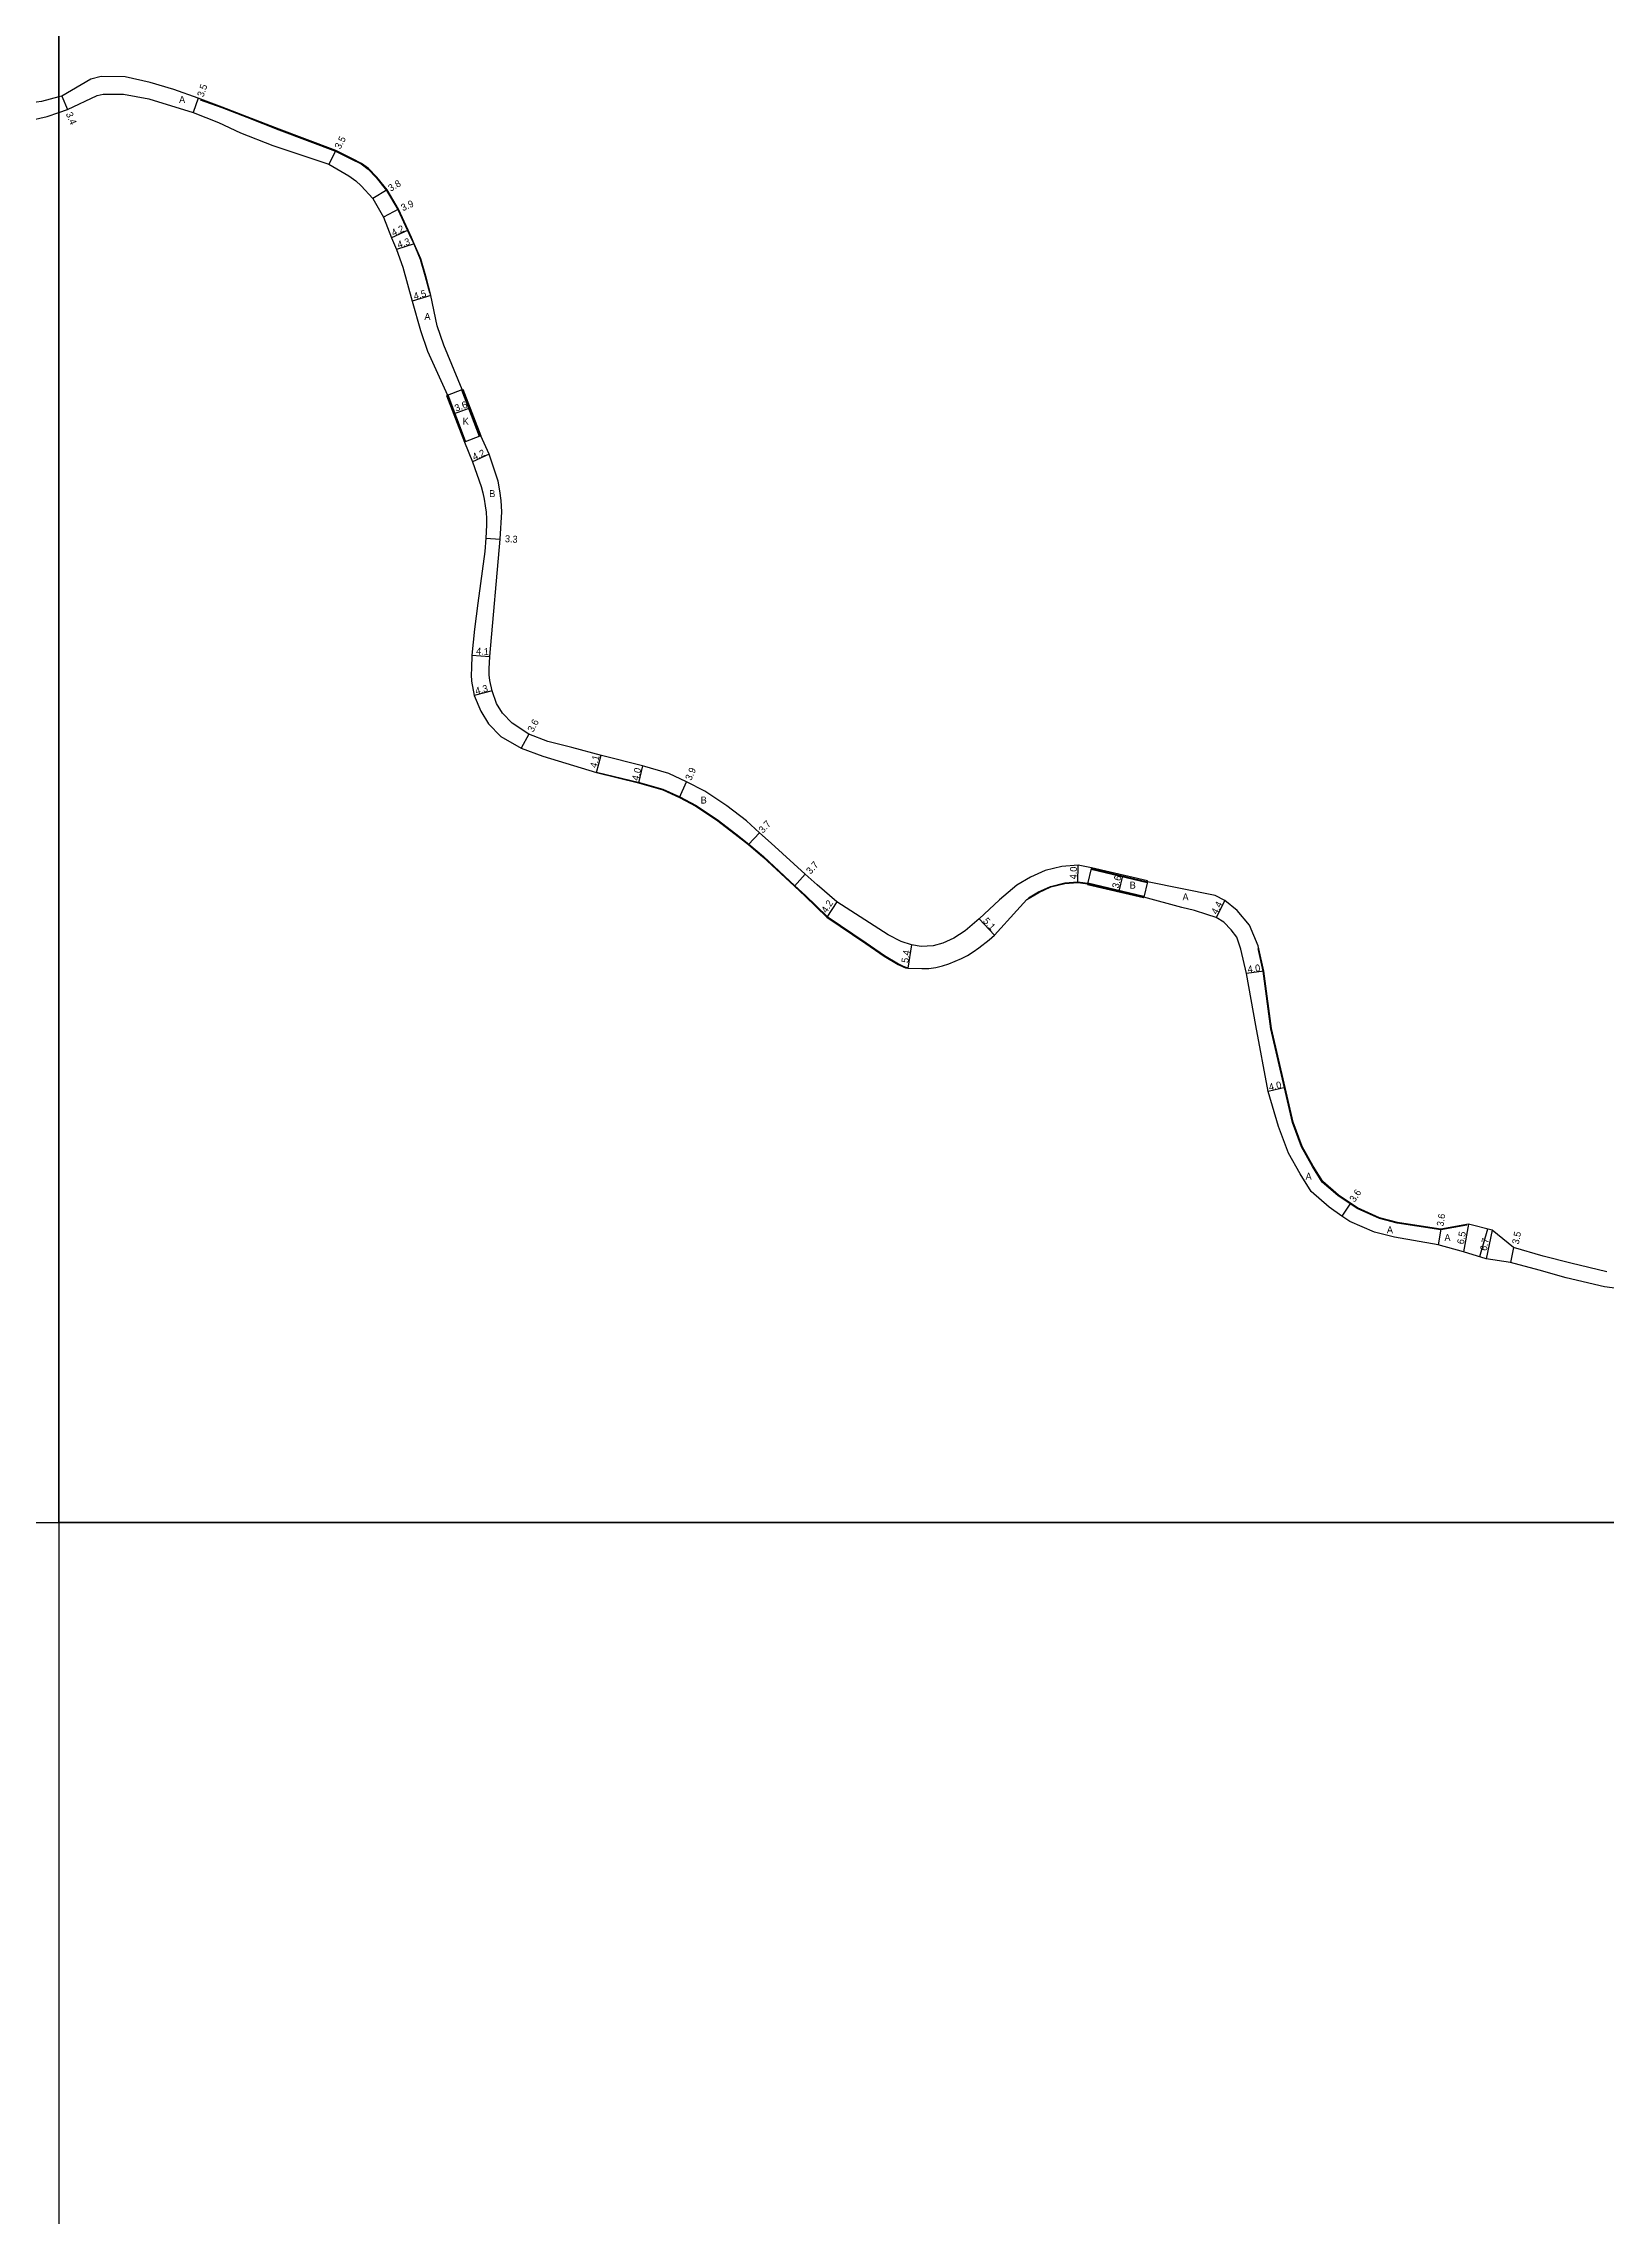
# Model space of a CAD drawing. Header units: metres. Extents: x -28000 to -24000, y -105000 to -102000.
# Drawn here: x -24803.5 to -24445, y -102759.2 to -102260.8 of the extents above; entities that cross this region are included whole.
import ezdxf

# ---------------------------------------------------------------- set-up
doc = ezdxf.new("R2010")
doc.units = ezdxf.units.M
doc.header["$LTSCALE"] = 2.5
for name, color, linetype in [('図郭', 7, 'Continuous'), ('幅員', 7, 'Continuous'), ('歩道・分離帯・安全施設', 7, 'Continuous'), ('舗装', 7, 'Continuous'), ('道路', 7, 'Continuous')]:
    doc.layers.add(name, color=color, linetype=linetype)
doc.styles.get("Standard").update_dxf_attribs({"font": ''})
doc.styles.get('Standard').set_extended_font_data('@MS PGothic')

msp = doc.modelspace()

# ---------------------------------------------------------------- linework, layer by layer
at = {"layer": '図郭'}
for points in [[(-25600, -102600), (-24800, -102600), (-24800, -102000), (-25600, -102000)], [(-24800, -102600), (-24000, -102600), (-24000, -102000), (-24800, -102000)], [(-24800, -103200), (-24000, -103200), (-24000, -102600), (-24800, -102600)]]:
    msp.add_lwpolyline(points, close=True, dxfattribs=at)
at = {"layer": '幅員'}
for points in [[(-24799.3, -102272.82), (-24797.96, -102275.95)], [(-24768.04, -102273.34), (-24769.19, -102276.64)], [(-24736.44, -102285.35), (-24738.07, -102288.44)], [(-24724.69, -102294.37), (-24727.96, -102296.31)], [(-24722.06, -102298.81), (-24725.51, -102300.63)], [(-24719.85, -102303.57), (-24723.66, -102305.33)], [(-24718.45, -102306.69), (-24722.55, -102308.01)], [(-24714.63, -102318.61), (-24718.96, -102319.84)], [(-24709.24, -102345.67), (-24705.87, -102344.39)], [(-24701.28, -102355), (-24705.11, -102356.73)], [(-24702.04, -102374.27), (-24698.75, -102374.49)], [(-24705.23, -102401.08), (-24701.14, -102401.34)], [(-24700.6, -102409.25), (-24704.75, -102410.34)], [(-24692.21, -102419.22), (-24693.92, -102422.39)], [(-24676.65, -102428), (-24675.62, -102424.03)], [(-24666.1, -102426.46), (-24667.02, -102430.36)], [(-24657.6, -102433.69), (-24656.03, -102430.12)], [(-24639.29, -102441.79), (-24641.78, -102444.52)], [(-24566.28, -102453.2), (-24566.18, -102449.21)], [(-24628.77, -102451.31), (-24631.25, -102454.06)], [(-24556.77, -102455.21), (-24555.95, -102451.71)], [(-24621.53, -102457.64), (-24623.85, -102461.14)], [(-24532.52, -102457.34), (-24534.55, -102461.25)], [(-24588.86, -102461.55), (-24585.37, -102465.26)], [(-24604.41, -102467.51), (-24605.26, -102472.84)], [(-24523.64, -102473.54), (-24527.61, -102474.09)], [(-24518.74, -102500.24), (-24522.63, -102501.16)], [(-24503.73, -102526.78), (-24505.75, -102529.76)], [(-24483.03, -102532.74), (-24483.59, -102536.3)], [(-24476.67, -102531.55), (-24477.79, -102537.95)], [(-24471.27, -102532.99), (-24472.6, -102539.55)], [(-24466.36, -102536.95), (-24467.06, -102540.38)]]:
    msp.add_lwpolyline(points, dxfattribs=at)
at = {"layer": '歩道・分離帯・安全施設'}
for points in [[(-24767.58, -102273.66), (-24762.58, -102275.49), (-24756.86, -102277.7), (-24749.54, -102280.58), (-24736.5, -102285.49), (-24732.86, -102287.31), (-24730.63, -102288.4), (-24729.06, -102289.57), (-24727.19, -102291.53), (-24724.82, -102294.46), (-24722.19, -102298.88), (-24719.99, -102303.63), (-24719.21, -102305.32), (-24718.59, -102306.75), (-24717.11, -102310.22), (-24715.95, -102314.21), (-24714.99, -102317.85)], [(-24707.62, -102340.23), (-24703.56, -102350.86)], [(-24706.67, -102351.98), (-24710.71, -102341.41)], [(-24676.66, -102427.93), (-24667.11, -102430.18), (-24661.43, -102431.83), (-24657.54, -102433.55), (-24653.77, -102435.55), (-24649.02, -102438.75), (-24644.73, -102442.04), (-24641.69, -102444.41), (-24638.38, -102447.23), (-24631.15, -102453.95), (-24628.72, -102456.23), (-24623.75, -102461.03), (-24614.8, -102467.06), (-24610.63, -102469.98), (-24607.43, -102471.86), (-24606.29, -102472.41), (-24605.74, -102472.63), (-24605.33, -102472.68)], [(-24563.19, -102450.15), (-24550.35, -102453.19)], [(-24577.56, -102456.71), (-24575.31, -102455.38), (-24572.51, -102454.09), (-24569.28, -102453.32), (-24566.28, -102453.05), (-24563.97, -102453.36)], [(-24551.1, -102456.4), (-24563.95, -102453.36)], [(-24477.08, -102531.78), (-24483.02, -102532.89), (-24492.99, -102531.31), (-24497.1, -102530.25), (-24502.22, -102527.99), (-24503.81, -102526.91), (-24506.6, -102525.02), (-24510.19, -102521.91), (-24512.41, -102518.35), (-24514.93, -102513.85), (-24517.01, -102508.24), (-24518.89, -102500.27), (-24521.97, -102486.74), (-24523.79, -102473.57), (-24524.94, -102468.36)]]:
    msp.add_lwpolyline(points, dxfattribs=at)
at = {"layer": '舗装'}
msp.add_lwpolyline([(-24472.34, -102532.7), (-24474.12, -102539.08)], dxfattribs=at)
at = {"layer": '道路'}
for points in [[(-24700.6, -102409.25), (-24701.16, -102406.89), (-24701.3, -102405.56), (-24701.27, -102404.21), (-24701.14, -102401.34), (-24698.75, -102374.49), (-24698.35, -102368.23), (-24698.49, -102365.61), (-24698.83, -102363.36), (-24699.2, -102361.19), (-24701.28, -102355), (-24703.21, -102350.8), (-24703.4, -102350.87), (-24707.5, -102340.13), (-24711.64, -102329.96), (-24713.2, -102325.5), (-24714.63, -102318.61), (-24715.81, -102314.17), (-24716.97, -102310.17), (-24718.45, -102306.69), (-24719.07, -102305.26), (-24719.85, -102303.57), (-24722.06, -102298.81), (-24724.69, -102294.37), (-24727.07, -102291.43), (-24728.96, -102289.46), (-24730.55, -102288.27), (-24732.8, -102287.18), (-24736.44, -102285.35), (-24749.48, -102280.44), (-24756.81, -102277.56), (-24762.52, -102275.35), (-24768.04, -102273.34), (-24773.63, -102271.31), (-24779.01, -102269.73), (-24784.76, -102268.41), (-24790.26, -102268.36), (-24792.64, -102268.95), (-24799.3, -102272.82), (-24800, -102273.01)], [(-24800, -102273.01), (-24803.99, -102274.07), (-24807.4, -102274.55), (-24817.1, -102275.19), (-24822.61, -102275.79), (-24825.74, -102276.62), (-24829.92, -102278.19)], [(-24800, -102276.62), (-24797.96, -102275.95), (-24791.2, -102272.71), (-24789.79, -102272.36), (-24785.15, -102272.41), (-24779.34, -102273.48), (-24769.19, -102276.64), (-24763.38, -102278.91), (-24758.31, -102281.27), (-24750.88, -102284.19), (-24738.07, -102288.44), (-24733.45, -102291.11), (-24731.83, -102292.27), (-24730.62, -102293.4), (-24727.96, -102296.31), (-24725.51, -102300.63), (-24723.66, -102305.33), (-24722.55, -102308.01), (-24721.07, -102312.05), (-24719.98, -102316), (-24718.96, -102319.84), (-24717.05, -102326.6), (-24715.39, -102331.37), (-24710.86, -102341.42), (-24706.76, -102352.16), (-24706.95, -102352.23), (-24705.11, -102356.73), (-24704.1, -102359.56), (-24703.12, -102362.39), (-24702.73, -102363.84), (-24702.42, -102365.31), (-24702.17, -102366.79), (-24702, -102368.28), (-24701.91, -102369.78), (-24701.9, -102371.28), (-24702.04, -102374.27), (-24702.31, -102377.26), (-24703.87, -102389.16), (-24704.64, -102395.11), (-24704.98, -102398.09), (-24705.23, -102401.08), (-24705.37, -102404.07), (-24705.4, -102405.57), (-24705.36, -102407.07), (-24704.75, -102410.34)], [(-24849.04, -102293.09), (-24843.6, -102290.56), (-24834.99, -102284.64), (-24829.02, -102281.72), (-24824.44, -102280.42), (-24821.87, -102279.73), (-24816.75, -102279.17), (-24806.99, -102278.53), (-24802.65, -102277.5), (-24800, -102276.62)], [(-24704.75, -102410.34), (-24703.19, -102413.91), (-24701.41, -102416.81), (-24698.57, -102419.73), (-24693.92, -102422.39)], [(-24563.11, -102449.81), (-24566.18, -102449.21), (-24569.9, -102449.51), (-24573.77, -102450.43), (-24577.1, -102451.96), (-24580.29, -102453.85), (-24584.22, -102457.18), (-24588.86, -102461.55), (-24592.13, -102464.31), (-24594.72, -102466), (-24597.19, -102467.09), (-24599.44, -102467.76), (-24602.19, -102467.86), (-24604.41, -102467.51), (-24606.8, -102466.74), (-24609.77, -102465.21), (-24621.53, -102457.64), (-24626.08, -102453.75), (-24628.77, -102451.31), (-24636.63, -102444.22), (-24639.29, -102441.79), (-24642.25, -102439.09), (-24646.77, -102435.62), (-24651.78, -102432.24), (-24656.03, -102430.12), (-24660.1, -102428.21), (-24666.1, -102426.46), (-24675.52, -102424.05), (-24682.31, -102422.28), (-24687.86, -102420.84), (-24692.21, -102419.22), (-24695.99, -102416.65), (-24698.24, -102414.34), (-24699.59, -102412.14), (-24700.6, -102409.25)], [(-24676.65, -102428), (-24667.02, -102430.36), (-24661.48, -102431.97), (-24657.6, -102433.69), (-24653.85, -102435.68), (-24649.11, -102438.87), (-24644.82, -102442.16), (-24641.78, -102444.52), (-24638.48, -102447.34), (-24631.25, -102454.06), (-24628.82, -102456.34), (-24623.85, -102461.14), (-24614.88, -102467.18), (-24610.71, -102470.11), (-24607.5, -102472), (-24606.35, -102472.55), (-24605.78, -102472.78), (-24605.26, -102472.84)], [(-24550.31, -102453.04), (-24551.14, -102456.54), (-24563.99, -102453.51), (-24563.16, -102450.01)], [(-24563.11, -102449.81), (-24563.16, -102450.01), (-24550.31, -102453.04)], [(-24550.27, -102452.85), (-24563.11, -102449.81), (-24563.16, -102450.01), (-24550.31, -102453.04)], [(-24563.16, -102450.01), (-24550.31, -102453.04)], [(-24585.37, -102465.26), (-24580.22, -102459.6), (-24577.96, -102457.12), (-24575.24, -102455.51), (-24572.46, -102454.23), (-24569.26, -102453.47), (-24566.28, -102453.2), (-24563.99, -102453.51)], [(-24563.99, -102453.51), (-24564.03, -102453.71)], [(-24551.19, -102456.74), (-24564.03, -102453.71)], [(-24551.14, -102456.54), (-24563.99, -102453.51)], [(-24563.99, -102453.51), (-24551.14, -102456.54)], [(-24550.31, -102453.04), (-24550.27, -102452.85)], [(-24444.95, -102542.51), (-24453.22, -102540.54), (-24459.5, -102538.92), (-24466.36, -102536.95), (-24471.27, -102532.99), (-24476.67, -102531.55), (-24483.03, -102532.74), (-24492.96, -102531.16), (-24497.05, -102530.11), (-24502.14, -102527.85), (-24503.73, -102526.78), (-24506.51, -102524.9), (-24510.07, -102521.81), (-24512.28, -102518.28), (-24514.79, -102513.79), (-24516.87, -102508.2), (-24518.74, -102500.24), (-24521.82, -102486.72), (-24523.64, -102473.54), (-24524.93, -102467.73), (-24526.87, -102463.02), (-24529.72, -102459.63), (-24532.52, -102457.34), (-24534.78, -102456.18), (-24550.31, -102453.04)], [(-24551.19, -102456.74), (-24551.14, -102456.54)], [(-24440.29, -102546.6), (-24445.5, -102545.97), (-24454.25, -102543.91), (-24460.49, -102542.12), (-24467.06, -102540.38), (-24472.6, -102539.55), (-24477.79, -102537.95), (-24483.59, -102536.3), (-24493.67, -102534.59), (-24498.21, -102533.43), (-24503.85, -102530.93), (-24505.75, -102529.76), (-24508.64, -102527.68), (-24512.76, -102524.11), (-24515.3, -102520.06), (-24517.97, -102515.26), (-24520.23, -102509.21), (-24522.63, -102501.16), (-24525.42, -102485.99), (-24527.61, -102474.09), (-24528.85, -102468.51), (-24529.76, -102465.75), (-24531.11, -102464.05), (-24532.76, -102462.3), (-24534.55, -102461.25), (-24536.68, -102460.55), (-24539.5, -102459.64), (-24542.38, -102458.93), (-24551.14, -102456.54)], [(-24605.26, -102472.84), (-24602.01, -102472.94), (-24600.42, -102472.91), (-24598.84, -102472.69), (-24597.3, -102472.32), (-24595.82, -102471.83), (-24594.38, -102471.27), (-24592.97, -102470.65), (-24591.58, -102469.94), (-24590.24, -102469.12), (-24588.99, -102468.21), (-24586.59, -102466.34), (-24585.37, -102465.26)]]:
    msp.add_lwpolyline(points, dxfattribs=at)
for points in [[(-24710.86, -102341.42), (-24707.5, -102340.13), (-24703.4, -102350.87), (-24706.76, -102352.16)], [(-24707.5, -102340.13), (-24707.31, -102340.06), (-24703.21, -102350.8), (-24703.4, -102350.87)], [(-24711.05, -102341.49), (-24706.95, -102352.23), (-24706.76, -102352.16), (-24710.86, -102341.42)]]:
    msp.add_lwpolyline(points, close=True, dxfattribs=at)
at = {"layer": '道路', "flags": 128}
msp.add_lwpolyline([(-24693.92, -102422.39), (-24688.95, -102424.27), (-24676.65, -102428)], dxfattribs=at)

# ---------------------------------------------------------------- texts
at = {"layer": '幅員'}
for s, rotation, p in [('3.5', 70.9054, (-24766.82, -102273.19)), ('3.4', 293.206, (-24798.42, -102276.91)), ('3.5', 62.0901, (-24735.43, -102285.15)), ('3.8', 30.7118, (-24723.85, -102294.8)), ('3.9', 24.8444, (-24721.05, -102299.28)), ('4.2', 24.8444, (-24723.25, -102305.03)), ('4.3', 17.7832, (-24722.06, -102307.74)), ('4.5', 15.8506, (-24718.37, -102319.57)), ('3.6', 20.904, (-24708.84, -102345.25)), ('4.2', 24.3186, (-24704.7, -102356.44)), ('3.3', 356.1395, (-24697.71, -102375.13)), ('4.1', 356.2811, (-24704.31, -102400.89)), ('4.3', 14.7204, (-24704.25, -102410.1)), ('3.6', 61.632, (-24691.2, -102418.87)), ('4.1', 75.3861, (-24676.67, -102427.05)), ('4.0', 76.7163, (-24667.03, -102429.95)), ('3.9', 66.139, (-24654.95, -102429.95)), ('3.7', 47.6201, (-24638.48, -102442.03)), ('3.7', 47.9275, (-24627.56, -102451.43)), ('4.0', 88.6052, (-24566.52, -102452.5)), ('3.6', 76.7148, (-24556.9, -102454.65)), ('4.2', 56.5232, (-24623.91, -102460.35)), ('4.4', 62.5123, (-24534.36, -102460.67)), ('5.1', 313.2679, (-24588.14, -102462.17)), ('5.4', 80.9372, (-24605.18, -102471.74)), ('4.0', 7.8814, (-24527.22, -102473.93)), ('4.0', 13.2118, (-24522.27, -102500.97)), ('3.6', 55.9088, (-24502.78, -102526.68)), ('3.6', 80.9569, (-24482.41, -102532.18)), ('6.5', 80.0929, (-24477.75, -102536.28)), ('6.7', 78.4816, (-24472.5, -102537.79)), ('3.5', 78.466, (-24465.15, -102536.3))]:
    msp.add_text(s, height=1.6, rotation=rotation, dxfattribs=at).set_placement(p)
at = {"layer": '舗装'}
for s, p in [('A', (-24772.4, -102274.42)), ('A', (-24716.14, -102324.18)), ('K', (-24707.36, -102348.2)), ('B', (-24701.27, -102364.82)), ('B', (-24652.77, -102435.1)), ('B', (-24554.37, -102454.62)), ('A', (-24542.26, -102457.32)), ('A', (-24514.03, -102521.4)), ('A', (-24495.38, -102533.65)), ('A', (-24482.18, -102535.44))]:
    msp.add_text(s, height=1.6, dxfattribs=at).set_placement(p)

doc.saveas('drawing.dxf')
